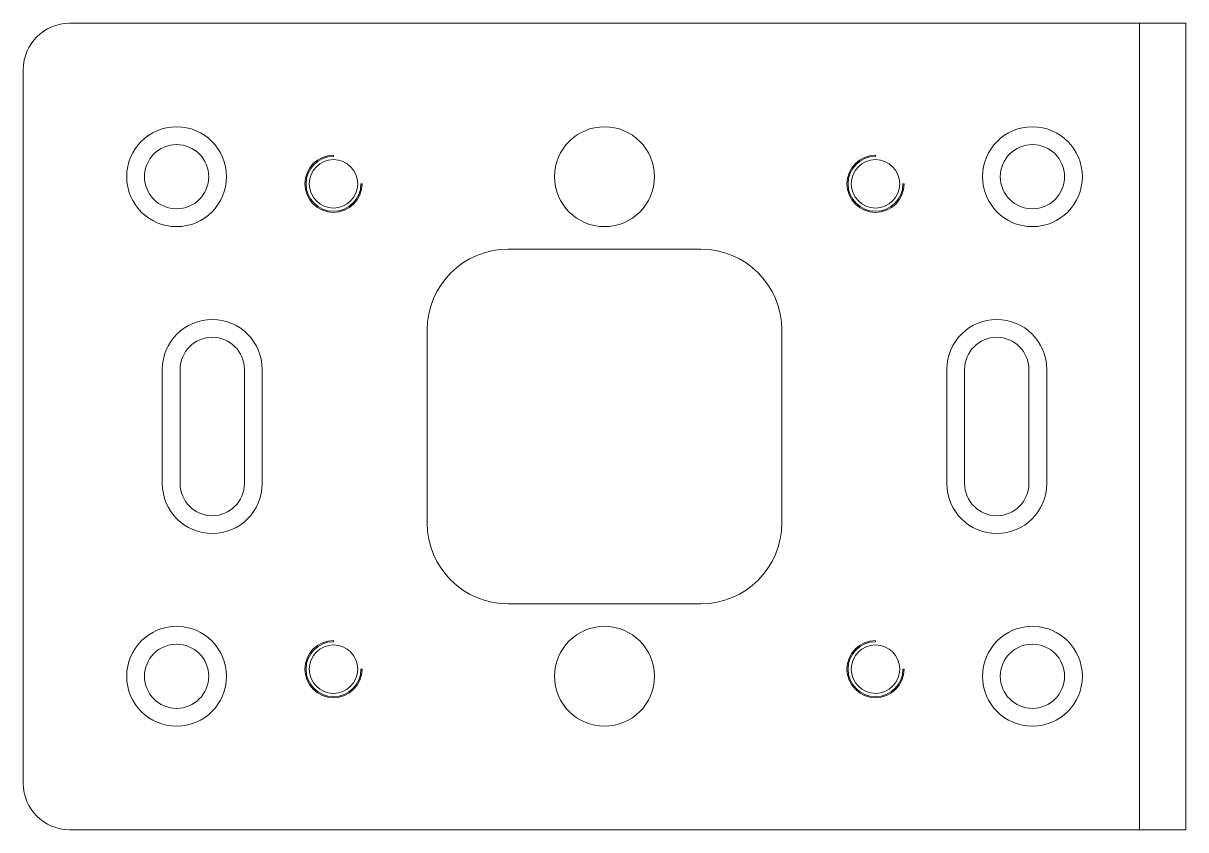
# Model space of a CAD drawing. Header units: millimetres. Extents: x 932 to 1095, y 989 to 1102.
import ezdxf

# ---------------------------------------------------------------- set-up
doc = ezdxf.new("R2010")
doc.units = ezdxf.units.MM
doc.layers.add('1', color=7, linetype='Continuous')

msp = doc.modelspace()

# ---------------------------------------------------------------- linework, layer by layer
at = {"layer": '1', "color": 11, "linetype": 'Continuous', "lineweight": 13}
for p, q in [((938.36, 1102.48), (1094.86, 1102.48)), ((1088.36, 989.48), (1088.36, 1102.48)), ((1094.86, 1102.48), (1094.86, 989.48)), ((931.86, 995.98), (931.86, 1095.98)), ((975.36, 1083.83), (975.36, 1083.98)), ((1051.36, 1083.83), (1051.36, 1083.98)), ((979.36, 1079.98), (979.21, 1079.98)), ((1055.36, 1079.98), (1055.21, 1079.98)), ((1026.86, 1070.84), (999.86, 1070.84)), ((988.5, 1059.48), (988.5, 1032.48)), ((1038.22, 1032.48), (1038.22, 1059.48)), ((951.36, 1037.98), (951.36, 1053.98)), ((953.86, 1037.98), (953.86, 1053.98)), ((962.86, 1053.98), (962.86, 1037.98)), ((965.36, 1053.98), (965.36, 1037.98)), ((1063.86, 1037.98), (1063.86, 1053.98)), ((1072.86, 1053.98), (1072.86, 1037.98)), ((999.86, 1021.12), (1026.86, 1021.12)), ((975.36, 1015.83), (975.36, 1015.98)), ((1051.36, 1015.83), (1051.36, 1015.98)), ((979.36, 1011.98), (979.21, 1011.98)), ((1055.36, 1011.98), (1055.21, 1011.98)), ((1094.86, 989.48), (938.36, 989.48))]:
    msp.add_line(p, q, dxfattribs=at)
at = {"layer": '1', "color": 5, "linetype": 'Continuous', "lineweight": 13}
for p, q in [((1061.36, 1037.98), (1061.36, 1053.98)), ((1075.36, 1053.98), (1075.36, 1037.98))]:
    msp.add_line(p, q, dxfattribs=at)
at = {"layer": '1', "color": 11, "linetype": 'Continuous', "lineweight": 13}
for centre, radius in [((953.36, 1080.98), 7), ((1013.36, 1080.98), 7), ((1073.36, 1080.98), 7), ((975.36, 1079.98), 3.4), ((1051.36, 1079.98), 3.4), ((953.36, 1010.98), 7), ((1073.36, 1010.98), 7), ((975.36, 1011.98), 3.4), ((1051.36, 1011.98), 3.4)]:
    msp.add_circle(centre, radius, dxfattribs=at)
at = {"layer": '1', "color": 5, "linetype": 'Continuous', "lineweight": 13}
for centre in [(953.36, 1080.98), (1073.36, 1080.98), (953.36, 1010.98), (1073.36, 1010.98)]:
    msp.add_circle(centre, 4.5, dxfattribs=at)
at = {"layer": '1', "color": 3, "linetype": 'Continuous', "lineweight": 13}
msp.add_circle((1013.36, 1010.98), 7, dxfattribs=at)
at = {"layer": '1', "color": 11, "linetype": 'Continuous', "lineweight": 13}
for centre, radius, start, end in [((938.36, 1095.98), 6.5, 90, 180), ((975.36, 1079.98), 4, 90, 360), ((1051.36, 1079.98), 4, 90, 360), ((975.36, 1079.98), 3.85, 90, 360), ((1051.36, 1079.98), 3.85, 90, 360), ((999.86, 1059.48), 11.36, 90, 180), ((1026.86, 1059.48), 11.36, 360, 90), ((958.36, 1053.98), 7, 0, 180), ((958.36, 1053.98), 4.5, 0, 180), ((1068.36, 1053.98), 4.5, 0, 180), ((958.36, 1037.98), 7, 180, 0), ((958.36, 1037.98), 4.5, 180, 0), ((1068.36, 1037.98), 4.5, 180, 0), ((999.86, 1032.48), 11.36, 180, 270), ((1026.86, 1032.48), 11.36, 270, 0), ((975.36, 1011.98), 4, 90, 360), ((975.36, 1011.98), 3.85, 90, 360), ((1051.36, 1011.98), 4, 90, 360), ((1051.36, 1011.98), 3.85, 90, 360), ((938.36, 995.98), 6.5, 180, 270)]:
    msp.add_arc(centre, radius, start, end, dxfattribs=at)
at = {"layer": '1', "color": 5, "linetype": 'Continuous', "lineweight": 13}
for centre, start, end in [((1068.36, 1053.98), 0, 180), ((1068.36, 1037.98), 180, 0)]:
    msp.add_arc(centre, 7, start, end, dxfattribs=at)

doc.saveas('drawing.dxf')
